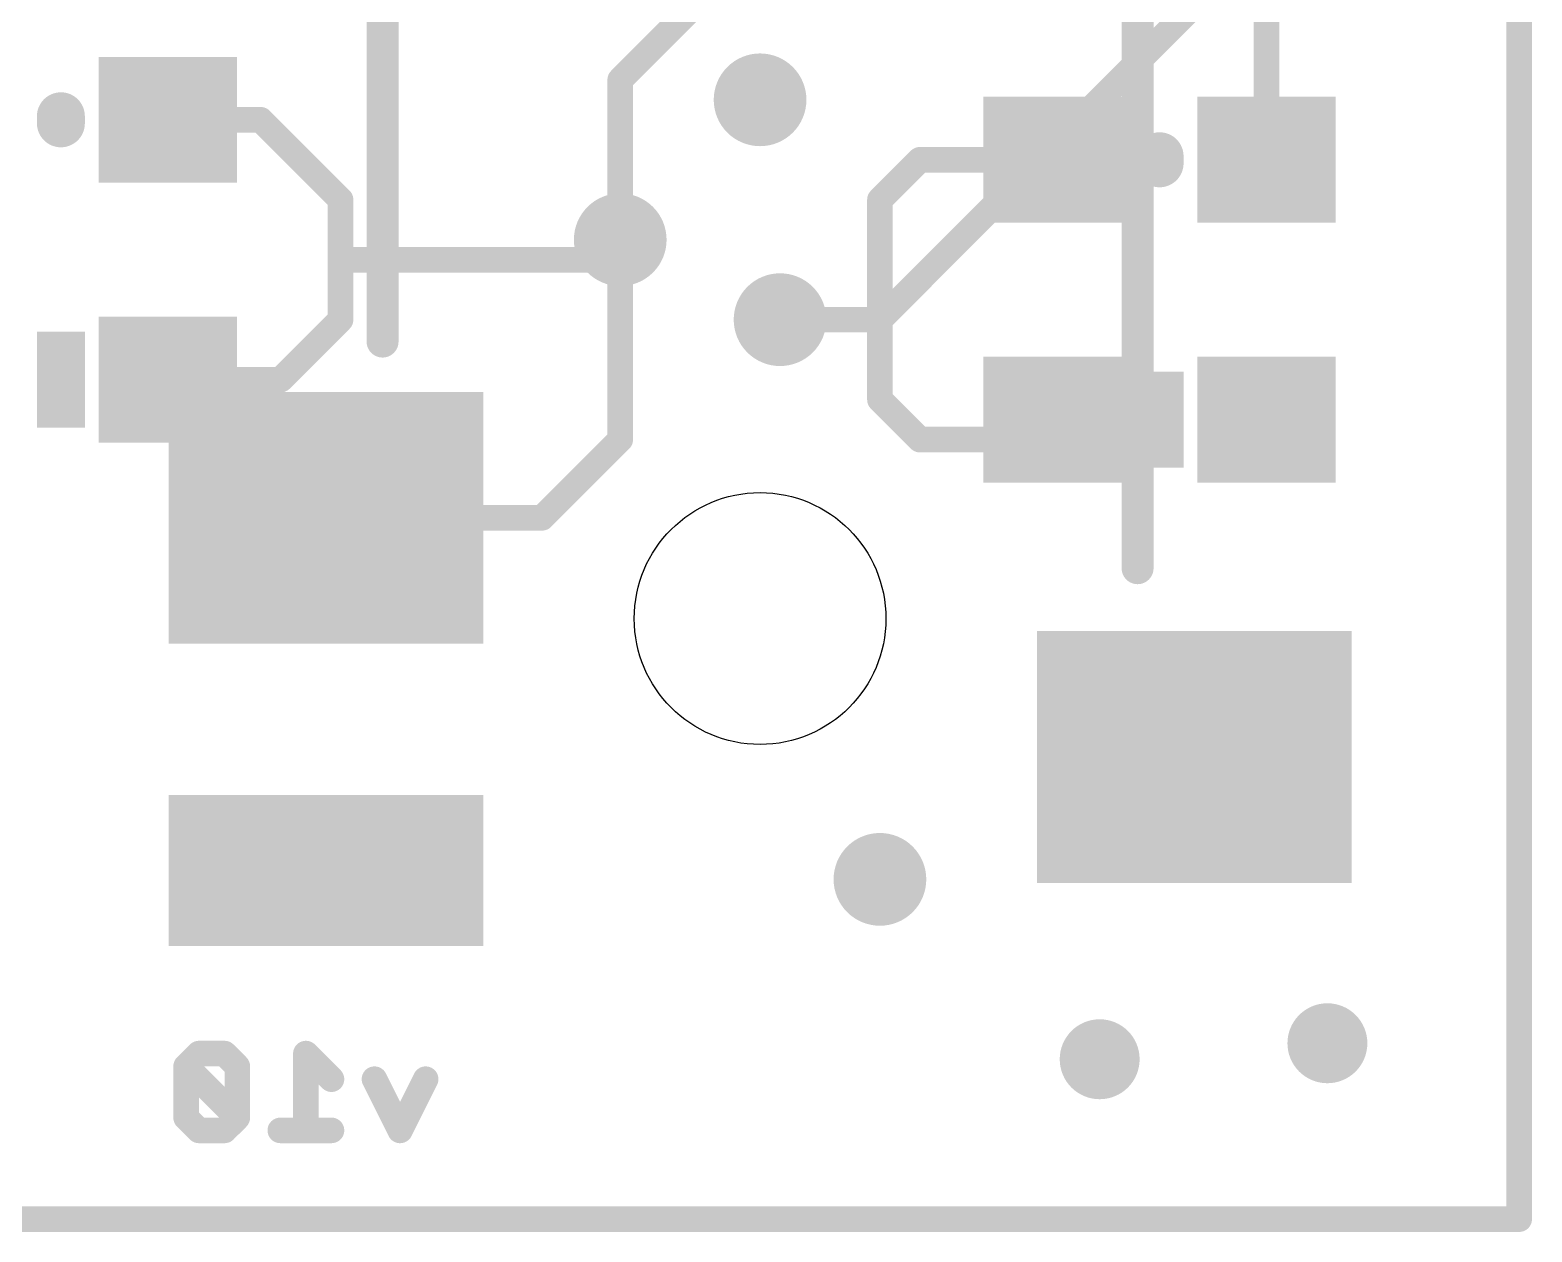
# Model space of a CAD drawing. Extents: x -17.9 to 25.5, y -0.1 to 79.8.
# Drawn here: x 13.57 to 25.5, y -0.1 to 9.44 of the extents above; entities that cross this region are included whole.
import ezdxf

# ---------------------------------------------------------------- set-up
doc = ezdxf.new("R2010")
doc.units = 0
for name, color, linetype in [('1', 12, 'CONTINUOUS'), ('16', 132, 'CONTINUOUS'), ('18', 110, 'CONTINUOUS'), ('20', 53, 'CONTINUOUS'), ('21', 41, 'CONTINUOUS'), ('22', 40, 'CONTINUOUS')]:
    doc.layers.add(name, color=color, linetype=linetype)

# ---------------------------------------------------------------- blocks, each defined once
blk = doc.blocks.new('RECT')
blk.add_solid([(-0.5, -0.5), (0.5, -0.5), (-0.5, 0.5), (0.5, 0.5)])
blk = doc.blocks.new('PIE')
at = {"const_width": 0.5}
blk.add_lwpolyline([(0, -0.25, 1), (0, 0.25, 1), (0, -0.25)], format="xyb", dxfattribs=at)
blk = doc.blocks.new('ROUNDV')
at = {"const_width": 0.5}
blk.add_lwpolyline([(0, -0.25, 1), (0, 0.25, 1), (0, -0.25)], format="xyb", dxfattribs=at)

msp = doc.modelspace()

# ---------------------------------------------------------------- linework, layer by layer
at = {"layer": '1'}
for points, const_width in [([(25.4, 55.88), (25.4, 0)], 0.1778), ([(23.3362, 10.16), (20.32, 7.1438)], 0.2032), ([(19.2088, 10.0013), (18.2563, 9.0488)], 0.2032), ([(18.2563, 9.0488), (18.2563, 7.7788)], 0.2032), ([(18.2563, 7.7788), (18.2563, 6.1913)], 0.2032), ([(20.32, 7.1438), (19.5263, 7.1438)], 0.2032), ([(18.2563, 6.1913), (17.635, 5.57)], 0.2032), ([(15.9038, 5.5563), (15.9175, 5.57)], 0.2032), ([(15.9313, 5.5563), (15.9175, 5.57)], 0.2032), ([(15.9175, 5.57), (17.635, 5.57)], 0.2032), ([(25.4, 0), (0, 0)], 0.1778)]:
    msp.add_lwpolyline(points, dxfattribs=dict(at, const_width=const_width))
for points, const_width in [([(18.2203, 9.0847, 1), (18.2922, 9.0128)], 0.1016), ([(18.3071, 9.0488, 1), (18.2055, 9.0488)], 0.1016), ([(18.3071, 7.7788, 1), (18.2055, 7.7788)], 0.1016), ([(18.2055, 7.7788, 1), (18.3071, 7.7788)], 0.1016), ([(19.5263, 7.1946, 1), (19.5263, 7.093)], 0.1016), ([(20.2841, 7.1797, 1), (20.3559, 7.1078)], 0.1016), ([(20.32, 7.093, 1), (20.32, 7.1946)], 0.1016), ([(18.2055, 6.1913, 1), (18.3071, 6.1913)], 0.1016), ([(18.2922, 6.1553, 1), (18.2203, 6.2272)], 0.1016), ([(15.8678, 5.5922, 1), (15.9397, 5.5203)], 0.1016), ([(15.9534, 5.6059, 1), (15.8816, 5.5341)], 0.1016), ([(15.9175, 5.6208, 1), (15.9175, 5.5192)], 0.1016), ([(15.9534, 5.5341, 1), (15.8816, 5.6059)], 0.1016), ([(15.8953, 5.5203, 1), (15.9672, 5.5922)], 0.1016), ([(17.5991, 5.6059, 1), (17.6709, 5.5341)], 0.1016), ([(17.635, 5.5192, 1), (17.635, 5.6208)], 0.1016), ([(25.3556, 0, 1), (25.4445, 0)], 0.0889), ([(25.4, -0.0445, 1), (25.4, 0.0445)], 0.0889)]:
    msp.add_lwpolyline(points, format="xyb", dxfattribs=dict(at, const_width=const_width))
at = {"layer": '16'}
for points, const_width in [([(25.4, 55.88), (25.4, 0)], 0.1778), ([(23.3925, 10.4775), (23.3925, 8.4138)], 0.2032), ([(14.6613, 8.7313), (15.3988, 8.7313)], 0.2032), ([(15.3988, 8.7313), (16.0338, 8.0962)], 0.2032), ([(20.6375, 8.4138), (20.32, 8.0962)], 0.2032), ([(21.6925, 8.4138), (20.6375, 8.4138)], 0.2032), ([(16.0338, 8.0962), (16.0338, 7.62)], 0.2032), ([(20.32, 8.0962), (20.32, 7.1438)], 0.2032), ([(18.0975, 7.62), (18.2563, 7.7788)], 0.2032), ([(16.0338, 7.1438), (16.0338, 7.62)], 0.2032), ([(16.0338, 7.62), (18.0975, 7.62)], 0.2032), ([(15.5575, 6.6675), (16.0338, 7.1438)], 0.2032), ([(19.5263, 7.1438), (20.32, 7.1438)], 0.2032), ([(20.32, 7.1438), (20.32, 6.5088)], 0.2032), ([(14.6613, 6.6675), (15.5575, 6.6675)], 0.2032), ([(20.32, 6.5088), (20.6375, 6.1913)], 0.2032), ([(21.5338, 6.1913), (21.6925, 6.35)], 0.2032), ([(20.6375, 6.1913), (21.5338, 6.1913)], 0.2032), ([(14.9081, 1.315), (14.8064, 1.2133)], 0.2032), ([(14.8064, 1.2133), (14.8064, 0.8065)], 0.2032), ([(15.2132, 0.8065), (14.8064, 1.2133)], 0.2032), ([(15.1115, 1.315), (14.9081, 1.315)], 0.2032), ([(15.2132, 1.2133), (15.1115, 1.315)], 0.2032), ([(15.2132, 0.8065), (15.2132, 1.2133)], 0.2032), ([(15.9616, 1.1116), (15.7582, 1.315)], 0.2032), ([(15.7582, 1.315), (15.7582, 0.7049)], 0.2032), ([(16.5067, 0.7049), (16.3033, 1.1116)], 0.2032), ([(16.71, 1.1116), (16.5067, 0.7049)], 0.2032), ([(14.8064, 0.8065), (14.9081, 0.7049)], 0.2032), ([(15.1115, 0.7049), (15.2132, 0.8065)], 0.2032), ([(14.9081, 0.7049), (15.1115, 0.7049)], 0.2032), ([(15.9616, 0.7049), (15.5549, 0.7049)], 0.2032), ([(25.4, 0), (0, 0)], 0.1778)]:
    msp.add_lwpolyline(points, dxfattribs=dict(at, const_width=const_width))
for points, const_width in [([(14.6613, 8.7821, 1), (14.6613, 8.6805)], 0.1016), ([(15.4347, 8.7672, 1), (15.3628, 8.6953)], 0.1016), ([(15.3988, 8.6805, 1), (15.3988, 8.7821)], 0.1016), ([(20.6375, 8.4646, 1), (20.6375, 8.3629)], 0.1016), ([(20.6734, 8.3778, 1), (20.6016, 8.4497)], 0.1016), ([(21.6925, 8.3629, 1), (21.6925, 8.4646)], 0.1016), ([(23.3417, 8.4138, 1), (23.4433, 8.4138)], 0.1016), ([(16.0846, 8.0962, 1), (15.983, 8.0962)], 0.1016), ([(15.9978, 8.0603, 1), (16.0697, 8.1322)], 0.1016), ([(20.3708, 8.0962, 1), (20.2692, 8.0962)], 0.1016), ([(20.2841, 8.1322, 1), (20.3559, 8.0603)], 0.1016), ([(18.2922, 7.7428, 1), (18.2203, 7.8147)], 0.1016), ([(16.0846, 7.62, 1), (15.983, 7.62)], 0.1016), ([(16.0338, 7.6708, 1), (16.0338, 7.5692)], 0.1016), ([(15.983, 7.62, 1), (16.0846, 7.62)], 0.1016), ([(18.0616, 7.6559, 1), (18.1334, 7.5841)], 0.1016), ([(18.0975, 7.5692, 1), (18.0975, 7.6708)], 0.1016), ([(15.983, 7.1438, 1), (16.0846, 7.1438)], 0.1016), ([(16.0697, 7.1078, 1), (15.9978, 7.1797)], 0.1016), ([(19.5263, 7.1946, 1), (19.5263, 7.093)], 0.1016), ([(20.3708, 7.1438, 1), (20.2692, 7.1438)], 0.1016), ([(20.2692, 7.1438, 1), (20.3708, 7.1438)], 0.1016), ([(20.32, 7.093, 1), (20.32, 7.1946)], 0.1016), ([(14.6613, 6.7183, 1), (14.6613, 6.6167)], 0.1016), ([(15.5216, 6.7034, 1), (15.5934, 6.6316)], 0.1016), ([(15.5575, 6.6167, 1), (15.5575, 6.7183)], 0.1016), ([(20.3559, 6.5447, 1), (20.2841, 6.4728)], 0.1016), ([(20.2692, 6.5088, 1), (20.3708, 6.5088)], 0.1016), ([(21.7284, 6.3141, 1), (21.6566, 6.3859)], 0.1016), ([(20.6375, 6.242, 1), (20.6375, 6.1405)], 0.1016), ([(20.6016, 6.1553, 1), (20.6734, 6.2272)], 0.1016), ([(21.4978, 6.2272, 1), (21.5697, 6.1553)], 0.1016), ([(21.5338, 6.1405, 1), (21.5338, 6.242)], 0.1016), ([(14.8572, 1.2133, 1), (14.7556, 1.2133)], 0.1016), ([(14.8424, 1.2492, 1), (14.7705, 1.1774)], 0.1016), ([(14.9081, 1.3658, 1), (14.9081, 1.2642)], 0.1016), ([(14.9441, 1.279, 1), (14.8722, 1.3509)], 0.1016), ([(15.1474, 1.3509, 1), (15.0756, 1.279)], 0.1016), ([(15.1115, 1.2642, 1), (15.1115, 1.3658)], 0.1016), ([(15.264, 1.2133, 1), (15.1624, 1.2133)], 0.1016), ([(15.7942, 1.3509, 1), (15.7223, 1.279)], 0.1016), ([(15.809, 1.315, 1), (15.7074, 1.315)], 0.1016), ([(14.7705, 1.2492, 1), (14.8424, 1.1774)], 0.1016), ([(15.1773, 1.1774, 1), (15.2491, 1.2492)], 0.1016), ([(15.9257, 1.0757, 1), (15.9975, 1.1475)], 0.1016), ([(16.3487, 1.1343, 1), (16.2578, 1.0889)], 0.1016), ([(16.7555, 1.0889, 1), (16.6646, 1.1343)], 0.1016), ([(14.8424, 0.8425, 1), (14.7705, 0.7706)], 0.1016), ([(14.7556, 0.8065, 1), (14.8572, 0.8065)], 0.1016), ([(15.1624, 0.8065, 1), (15.264, 0.8065)], 0.1016), ([(15.2491, 0.7706, 1), (15.1773, 0.8425)], 0.1016), ([(15.1773, 0.7706, 1), (15.2491, 0.8425)], 0.1016), ([(14.9081, 0.7557, 1), (14.9081, 0.6541)], 0.1016), ([(14.8722, 0.6689, 1), (14.9441, 0.7408)], 0.1016), ([(15.0756, 0.7408, 1), (15.1474, 0.6689)], 0.1016), ([(15.1115, 0.6541, 1), (15.1115, 0.7557)], 0.1016), ([(15.5549, 0.7557, 1), (15.5549, 0.6541)], 0.1016), ([(15.7074, 0.7049, 1), (15.809, 0.7049)], 0.1016), ([(15.9616, 0.6541, 1), (15.9616, 0.7557)], 0.1016), ([(16.4612, 0.7276, 1), (16.5521, 0.6821)], 0.1016), ([(16.4612, 0.6821, 1), (16.5521, 0.7276)], 0.1016), ([(25.3556, 0, 1), (25.4445, 0)], 0.0889), ([(25.4, -0.0445, 1), (25.4, 0.0445)], 0.0889)]:
    msp.add_lwpolyline(points, format="xyb", dxfattribs=dict(at, const_width=const_width))
at = {"layer": '20', "const_width": 0.2032}
for points in [[(25.4, 0), (25.4, 55.88)], [(0, 0), (25.4, 0)]]:
    msp.add_lwpolyline(points, dxfattribs=at)
at = {"layer": '20', "const_width": 0.1016}
for points in [[(25.3492, 0, 1), (25.4508, 0)], [(25.4, -0.0508, 1), (25.4, 0.0508)]]:
    msp.add_lwpolyline(points, format="xyb", dxfattribs=at)
at = {"layer": '20'}
msp.add_circle((19.3675, 4.77), 1, dxfattribs=at)
at = {"layer": '21', "const_width": 0.254}
for points in [[(16.3675, 15.77), (16.3675, 6.97)], [(22.3675, 5.17), (22.3675, 11.47)]]:
    msp.add_lwpolyline(points, dxfattribs=at)
at = {"layer": '21', "const_width": 0.127}
for points in [[(16.304, 6.97, 1), (16.431, 6.97)], [(22.304, 5.17, 1), (22.431, 5.17)]]:
    msp.add_lwpolyline(points, format="xyb", dxfattribs=at)
at = {"layer": '22', "const_width": 0.1905}
for points in [[(13.9065, 8.7592, 1), (13.716, 8.7592)], [(13.716, 8.7033, 1), (13.9065, 8.7033)], [(22.6378, 8.4417, 1), (22.4473, 8.4417)], [(22.4473, 8.3858, 1), (22.6378, 8.3858)]]:
    msp.add_lwpolyline(points, format="xyb", dxfattribs=at)
at = {"layer": '22', "const_width": 0.381}
for points in [[(13.8113, 8.7033), (13.8113, 8.7592)], [(22.5425, 8.4417), (22.5425, 8.3858)]]:
    msp.add_lwpolyline(points, dxfattribs=at)

# ---------------------------------------------------------------- block references
at = {"layer": '1', "yscale": 2.5}
for p, xscale, rotation in [((15.9175, 5.57), 2, 90), ((22.8175, 3.67), 2, 90), ((15.9175, 2.77), 1.2, 270)]:
    msp.add_blockref('RECT', p, dxfattribs=dict(at, xscale=xscale, rotation=rotation))
at = {"layer": '1', "xscale": 0.635, "yscale": 0.635}
msp.add_blockref('PIE', (23.876, 1.397), dxfattribs=at)
at = {"layer": '16', "xscale": 1.1}
for p in [(14.6613, 8.7313), (14.6613, 6.6675)]:
    msp.add_blockref('RECT', p, dxfattribs=at)
at = {"layer": '16', "xscale": 1.1, "rotation": 180}
for p in [(21.6925, 8.4138), (23.3925, 8.4138), (21.6925, 6.35), (23.3925, 6.35)]:
    msp.add_blockref('RECT', p, dxfattribs=at)
at = {"layer": '16', "xscale": 0.635, "yscale": 0.635}
msp.add_blockref('PIE', (22.0663, 1.27), dxfattribs=at)
at = {"layer": '18', "xscale": 0.7366, "yscale": 0.7366}
for p in [(19.3675, 8.89), (19.3675, 8.89), (18.2563, 7.7788), (18.2563, 7.7788), (19.5263, 7.1438), (19.5263, 7.1438), (20.32, 2.6987), (20.32, 2.6987)]:
    msp.add_blockref('ROUNDV', p, dxfattribs=at)
at = {"layer": '22', "xscale": 0.381, "yscale": 0.762}
msp.add_blockref('RECT', (13.8113, 6.6675), dxfattribs=at)
at = {"layer": '22', "xscale": 0.381, "yscale": 0.762, "rotation": 180}
msp.add_blockref('RECT', (22.5425, 6.35), dxfattribs=at)

doc.saveas('drawing.dxf')
